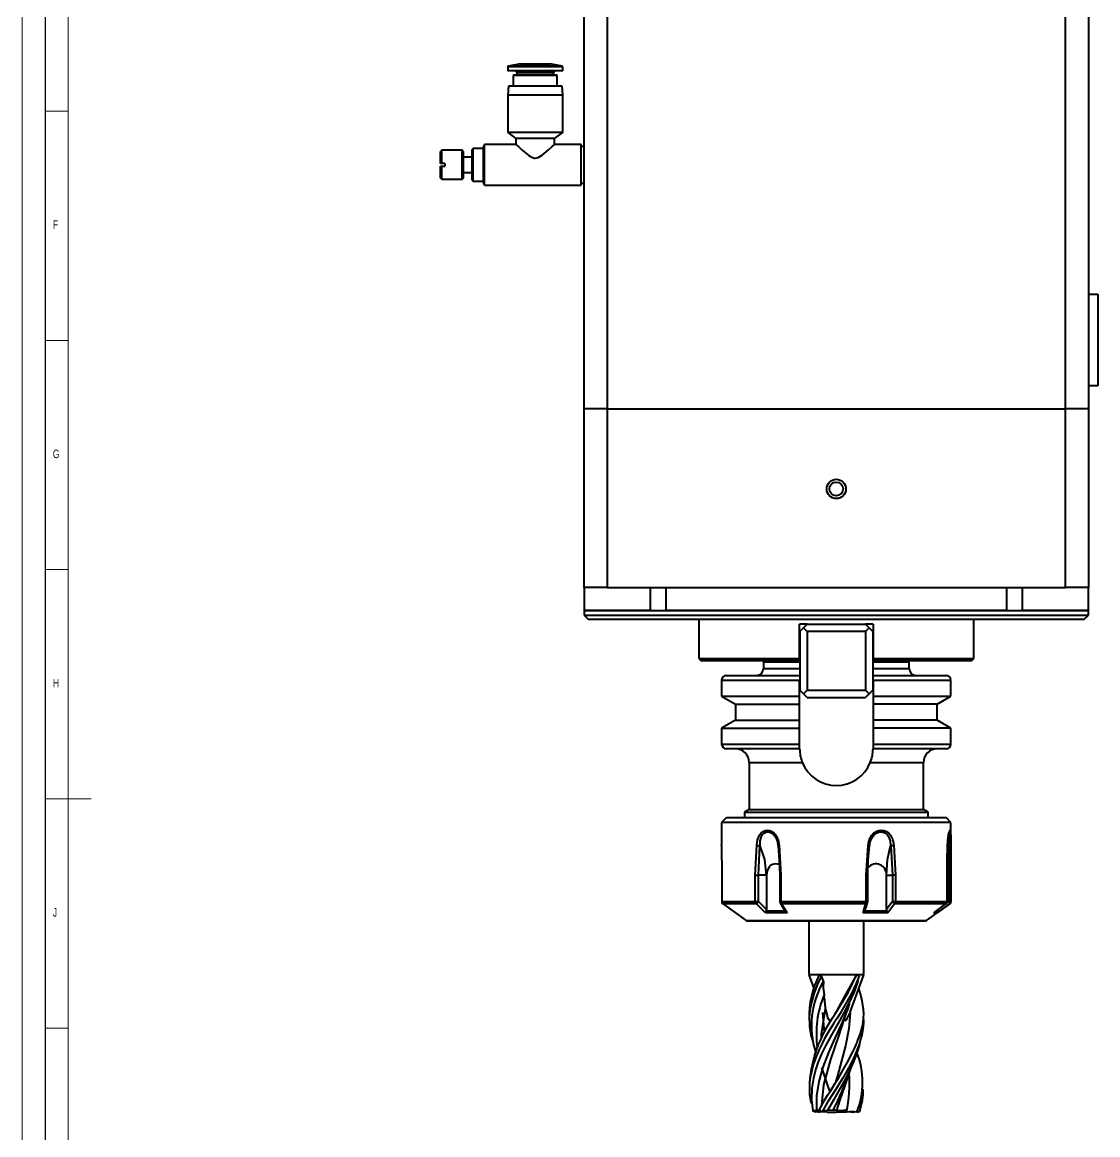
# Model space of a CAD drawing. Header units: millimetres. Extents: x 0 to 1189, y 0 to 841.
# Drawn here: x 0 to 234.5, y 347.2 to 589.9 of the extents above; entities that cross this region are included whole.
import ezdxf

# ---------------------------------------------------------------- set-up
doc = ezdxf.new("R2010")
doc.units = ezdxf.units.MM
doc.styles.add('SLDTEXTSTYLE4', font='TXT', dxfattribs={"width": 0.75})

msp = doc.modelspace()

# ---------------------------------------------------------------- linework, layer by layer
at = {"color": 7, "linetype": 'Continuous', "lineweight": 0}
for p, q in [((0, 841), (0, 0)), ((10, 831), (10, 10)), ((10, 570.5), (5, 570.5)), ((5, 520.5), (10, 520.5)), ((10, 470.5), (5, 470.5)), ((5, 420.5), (15, 420.5)), ((10, 370.5), (5, 370.5))]:
    msp.add_line(p, q, dxfattribs=at)
at = {"color": 7, "linetype": 'Continuous', "lineweight": 30}
msp.add_line((5, 836), (5, 5), dxfattribs=at)
at = {"color": 7, "linetype": 'Continuous', "lineweight": 40}
for p, q in [((227.5, 505.59), (227.5, 651.59)), ((122.5, 505.59), (122.5, 635.89)), ((127.5, 636.18), (127.5, 505.59)), ((232.5, 626.59), (232.5, 530.59)), ((105.85, 580.13), (105.85, 579.25)), ((108.61, 580.79), (106.02, 580.33)), ((108.61, 580.79), (111.85, 580.79)), ((111.85, 580.79), (115.09, 580.79)), ((117.69, 580.33), (115.09, 580.79)), ((117.85, 579.25), (117.85, 580.13)), ((111.85, 579.25), (105.85, 579.25)), ((107.19, 578.37), (107.05, 578.23)), ((107.05, 578.23), (107.05, 575.95)), ((111.85, 578.23), (107.05, 578.23)), ((111.85, 578.37), (107.19, 578.37)), ((107.85, 578.88), (107.85, 578.37)), ((117.85, 579.25), (111.85, 579.25)), ((116.51, 578.37), (111.85, 578.37)), ((116.65, 578.23), (111.85, 578.23)), ((115.85, 578.37), (115.85, 578.88)), ((116.65, 578.23), (116.51, 578.37)), ((116.65, 575.95), (116.65, 578.23)), ((105.99, 575.95), (105.85, 573.95)), ((111.85, 575.95), (105.99, 575.95)), ((117.71, 575.95), (111.85, 575.95)), ((117.85, 573.95), (117.71, 575.95)), ((105.85, 573.95), (105.85, 565.82)), ((111.85, 573.95), (105.85, 573.95)), ((117.85, 573.95), (111.85, 573.95)), ((117.85, 565.82), (117.85, 573.95)), ((105.85, 565.82), (107.65, 564.49)), ((111.85, 565.82), (105.85, 565.82)), ((117.85, 565.82), (111.85, 565.82)), ((116.05, 564.49), (117.85, 565.82)), ((100.76, 563.24), (100.59, 562.79)), ((107.66, 563.24), (100.76, 563.24)), ((100.76, 554.34), (100.76, 563.24)), ((107.65, 564.49), (107.65, 563.23)), ((111.85, 564.49), (107.65, 564.49)), ((116.05, 564.49), (111.85, 564.49)), ((121.84, 563.24), (116.02, 563.24)), ((116.05, 563.22), (116.05, 564.49)), ((121.84, 554.34), (121.84, 563.24)), ((91.47, 561.95), (91.2, 561.68)), ((91.2, 559.1), (91.2, 561.68)), ((95.94, 561.95), (91.47, 561.95)), ((91.47, 559.1), (91.47, 561.95)), ((96.21, 561.68), (95.94, 561.95)), ((95.94, 558.79), (95.94, 561.95)), ((96.21, 558.79), (96.21, 561.68)), ((98.09, 560.48), (96.21, 560.48)), ((98.35, 562.35), (98.09, 562.08)), ((98.09, 558.79), (98.09, 562.08)), ((100.59, 562.35), (98.35, 562.35)), ((98.35, 558.79), (98.35, 562.35)), ((100.59, 554.79), (100.59, 562.79)), ((122.5, 562.8), (121.84, 562.8)), ((91.47, 559.1), (91.2, 559.1)), ((91.2, 555.9), (91.2, 558.48)), ((91.2, 558.48), (91.47, 558.48)), ((92.14, 559.1), (91.47, 559.1)), ((91.47, 555.63), (91.47, 558.48)), ((91.47, 558.48), (92.14, 558.48)), ((92.14, 559.1), (92.14, 558.48)), ((95.94, 555.63), (95.94, 558.79)), ((96.21, 555.9), (96.21, 558.79)), ((98.09, 555.5), (98.09, 558.79)), ((98.35, 555.23), (98.35, 558.79)), ((91.2, 555.9), (91.47, 555.63)), ((91.47, 555.63), (95.94, 555.63)), ((95.94, 555.63), (96.21, 555.9)), ((96.21, 557.1), (98.09, 557.1)), ((98.09, 555.5), (98.35, 555.23)), ((98.35, 555.23), (100.59, 555.23)), ((100.59, 554.79), (100.76, 554.34)), ((100.76, 554.34), (121.84, 554.34)), ((121.84, 554.79), (122.5, 554.79)), ((232.5, 530.59), (232.5, 510.59)), ((232.5, 530.59), (234.5, 530.59)), ((234.5, 530.59), (234.5, 510.59)), ((232.5, 510.59), (232.5, 505.59)), ((234.5, 510.59), (232.5, 510.59)), ((127.5, 505.59), (122.5, 505.59)), ((122.5, 466.59), (122.5, 505.59)), ((127.5, 505.59), (227.5, 505.59)), ((127.5, 505.59), (127.5, 466.59)), ((232.5, 505.59), (227.5, 505.59)), ((227.5, 466.59), (227.5, 505.59)), ((232.5, 505.59), (232.5, 466.59)), ((122.5, 466.59), (122.5, 461.59)), ((127.5, 466.59), (122.5, 466.59)), ((127.5, 466.59), (177.5, 466.59)), ((136.99, 461.59), (136.99, 466.59)), ((140.3, 466.59), (140.3, 461.59)), ((177.5, 466.59), (227.5, 466.59)), ((214.7, 461.59), (214.7, 466.59)), ((218.01, 466.59), (218.01, 461.59)), ((232.5, 466.59), (227.5, 466.59)), ((232.5, 461.59), (232.5, 466.59)), ((122.5, 461.59), (122.5, 460.59)), ((136.99, 461.59), (122.5, 461.59)), ((122.5, 461.59), (177.5, 461.59)), ((214.7, 461.59), (140.3, 461.59)), ((177.5, 461.59), (232.5, 461.59)), ((232.5, 461.59), (218.01, 461.59)), ((232.5, 460.59), (232.5, 461.59)), ((122.5, 460.59), (123.5, 459.59)), ((122.5, 460.59), (177.5, 460.59)), ((177.5, 459.59), (123.5, 459.59)), ((147.5, 459.59), (147.5, 451.09)), ((169.5, 451.09), (169.5, 458.59)), ((171.15, 458.59), (169.5, 458.59)), ((170.35, 457.79), (171.15, 458.59)), ((171.15, 458.59), (183.85, 458.59)), ((177.5, 460.59), (232.5, 460.59)), ((231.5, 459.59), (177.5, 459.59)), ((185.5, 458.59), (183.85, 458.59)), ((183.85, 458.59), (184.65, 457.79)), ((185.5, 458.59), (185.5, 451.09)), ((207.5, 451.09), (207.5, 459.59)), ((231.5, 459.59), (232.5, 460.59)), ((170.35, 457.79), (169.55, 456.99)), ((169.55, 456.99), (169.55, 444.19)), ((171.15, 456.99), (170.35, 457.79)), ((183.85, 456.99), (171.15, 456.99)), ((171.15, 456.99), (171.15, 444.19)), ((184.65, 457.79), (183.85, 456.99)), ((183.85, 456.99), (183.85, 444.19)), ((185.45, 456.99), (184.65, 457.79)), ((185.45, 456.99), (185.45, 444.19)), ((147.5, 451.09), (148, 450.59)), ((147.5, 451.09), (169.5, 451.09)), ((169.5, 450.59), (148, 450.59)), ((161.63, 450.59), (161.6, 450.42)), ((161.6, 450.42), (161.6, 448.92)), ((161.6, 450.42), (169.55, 450.42)), ((185.45, 450.42), (193.4, 450.42)), ((185.5, 451.09), (207.5, 451.09)), ((207, 450.59), (185.5, 450.59)), ((193.4, 450.42), (193.38, 450.59)), ((193.4, 448.92), (193.4, 450.42)), ((207, 450.59), (207.5, 451.09)), ((153.5, 447.42), (169.5, 447.42)), ((169.55, 447.42), (169.5, 447.42)), ((185.45, 447.42), (185.5, 447.42)), ((185.5, 447.42), (201.5, 447.42)), ((152.5, 446.42), (152.5, 442.9)), ((169.5, 442.9), (169.5, 446.42)), ((169.55, 444.19), (170.35, 443.39)), ((170.35, 443.39), (171.15, 444.19)), ((171.15, 444.19), (183.85, 444.19)), ((183.85, 444.19), (184.65, 443.39)), ((184.65, 443.39), (185.45, 444.19)), ((185.5, 446.42), (185.5, 442.9)), ((202.5, 442.9), (202.5, 446.42)), ((152.5, 442.9), (155.5, 441.17)), ((152.5, 442.9), (169.5, 442.9)), ((169.5, 441.17), (169.5, 442.9)), ((171.15, 442.59), (170.35, 443.39)), ((171.15, 442.59), (183.85, 442.59)), ((184.65, 443.39), (183.85, 442.59)), ((185.5, 442.9), (202.5, 442.9)), ((185.5, 442.9), (185.5, 441.17)), ((199.5, 441.17), (202.5, 442.9)), ((155.5, 441.17), (155.5, 437.67)), ((155.5, 441.17), (169.5, 441.17)), ((169.5, 437.67), (169.5, 441.17)), ((199.5, 441.17), (185.5, 441.17)), ((185.5, 441.17), (185.5, 437.67)), ((199.5, 437.67), (199.5, 441.17)), ((155.5, 437.67), (152.5, 435.94)), ((155.5, 437.67), (169.5, 437.67)), ((169.5, 435.94), (169.5, 437.67)), ((199.5, 437.67), (185.5, 437.67)), ((185.5, 437.67), (185.5, 435.94)), ((202.5, 435.94), (199.5, 437.67)), ((152.5, 435.94), (152.5, 432.42)), ((152.5, 435.94), (169.5, 435.94)), ((169.5, 432.42), (169.5, 435.94)), ((202.5, 435.94), (185.5, 435.94)), ((185.5, 435.94), (185.5, 432.42)), ((202.5, 432.42), (202.5, 435.94)), ((169.5, 431.42), (169.5, 432.42)), ((185.5, 432.42), (185.5, 431.42)), ((169.5, 431.42), (153.5, 431.42)), ((201.5, 431.42), (185.5, 431.42)), ((158.5, 428.42), (158.5, 418.18)), ((196.5, 418.18), (196.5, 428.42)), ((158.5, 418.18), (157.5, 417.6)), ((157.5, 417.6), (157.5, 416.35)), ((157.5, 417.6), (197.5, 417.6)), ((158.5, 418.18), (196.5, 418.18)), ((197.5, 417.6), (196.5, 418.18)), ((197.5, 416.35), (197.5, 417.6)), ((153.5, 416.35), (152.5, 415.35)), ((152.5, 415.35), (152.5, 410.54)), ((174.48, 415.35), (152.5, 415.35)), ((201.33, 416.35), (153.57, 416.35)), ((202.5, 415.35), (174.48, 415.35)), ((201.5, 416.35), (201.33, 416.35)), ((202.5, 415.35), (201.5, 416.35)), ((202.5, 410.54), (202.5, 415.35)), ((152.5, 410.32), (152.5, 410.54)), ((152.5, 410.32), (152.51, 403.85)), ((159.84, 403.85), (160.15, 410.32)), ((160.54, 403.85), (160.85, 410.29)), ((160.89, 410.26), (160.89, 410.25)), ((165.04, 410.32), (165.41, 403.85)), ((184, 403.85), (184.41, 410.32)), ((189.33, 410.25), (189.33, 410.26)), ((189.36, 410.29), (189.72, 403.85)), ((190.04, 410.32), (190.4, 403.85)), ((201.66, 403.85), (201.76, 410.32)), ((201.75, 409.91), (201.94, 410.25)), ((201.94, 410.25), (201.95, 410.26)), ((202.01, 410.29), (202.02, 403.85)), ((202.5, 410.98), (202.5, 410.32)), ((202.5, 410.32), (202.5, 403.85)), ((152.51, 403.85), (152.51, 398.1)), ((159.84, 398.1), (159.84, 403.85)), ((159.84, 403.85), (160.54, 403.85)), ((162.28, 403.85), (160.54, 403.85)), ((160.54, 398.1), (160.54, 403.85)), ((162.28, 403.85), (162.28, 396.37)), ((165.15, 403.85), (165.15, 398.1)), ((165.41, 403.85), (165.41, 398.1)), ((184, 398.1), (184, 403.85)), ((184.35, 403.85), (184.36, 403.85)), ((184.37, 398.1), (184.37, 403.85)), ((188.42, 403.85), (189.72, 403.85)), ((188.42, 396.37), (188.42, 403.85)), ((190.4, 403.85), (189.72, 403.85)), ((189.72, 403.85), (189.72, 398.1)), ((190.4, 403.85), (190.4, 398.1)), ((201.66, 403.85), (201.66, 404.09)), ((201.66, 398.1), (201.66, 403.85)), ((201.67, 398.1), (201.67, 403.85)), ((202.5, 403.85), (202.02, 403.85)), ((202.02, 403.85), (202.02, 398.1)), ((202.5, 403.85), (202.5, 398.1)), ((152.51, 398.1), (159.84, 398.1)), ((159.84, 398.1), (160.14, 398.1)), ((160.14, 398.1), (160.54, 398.1)), ((162.28, 396.37), (160.54, 398.1)), ((165.41, 398.1), (184, 398.1)), ((184, 398.1), (184.36, 398.1)), ((189.72, 398.1), (188.42, 396.37)), ((189.72, 398.1), (190.08, 398.1)), ((190.08, 398.1), (190.4, 398.1)), ((190.4, 398.1), (201.66, 398.1)), ((202.02, 398.1), (202.5, 398.1)), ((152.71, 397.7), (155.51, 395.66)), ((152.71, 397.7), (159.99, 397.7)), ((155.55, 395.64), (155.51, 395.66)), ((155.54, 395.64), (157.87, 393.94)), ((162.04, 395.66), (159.99, 397.7)), ((166.77, 395.66), (162.04, 395.66)), ((162.28, 396.03), (162.21, 396.03)), ((166.28, 396.03), (162.28, 396.03)), ((165.5, 397.7), (166.77, 395.66)), ((165.5, 397.7), (183.95, 397.7)), ((166.35, 396.03), (166.28, 396.03)), ((183.32, 395.66), (183.95, 397.7)), ((188.76, 395.66), (183.32, 395.66)), ((183.82, 396.03), (183.74, 396.03)), ((188.42, 396.03), (183.82, 396.03)), ((188.5, 396.03), (188.42, 396.03)), ((190.29, 397.7), (188.76, 395.66)), ((190.29, 397.7), (201.46, 397.7)), ((197.13, 393.94), (199.46, 395.64)), ((198.78, 395.66), (201.46, 397.7)), ((198.78, 395.66), (198.95, 395.81)), ((198.78, 395.66), (199.14, 395.52)), ((199.49, 395.66), (199.39, 395.62)), ((202.29, 397.7), (199.49, 395.66)), ((199.65, 396.03), (199.64, 396.03)), ((196.7, 393.85), (158.2, 393.85)), ((171.5, 393.85), (171.5, 382.18)), ((183.5, 382.18), (183.5, 393.85)), ((171.5, 382.18), (173.54, 382.18)), ((171.51, 382.15), (172.62, 379.11)), ((173.54, 382.18), (182.01, 382.18)), ((174.68, 380.76), (174.27, 381.93)), ((180.53, 374), (183.49, 382.15)), ((182.01, 382.18), (183.5, 382.18)), ((182.21, 380.76), (182.45, 381.93)), ((171.59, 357.22), (171.59, 357.22)), ((183.41, 357.22), (183.41, 357.22)), ((177.61, 352.57), (178.66, 355.84)), ((172.36, 352.52), (173.17, 352.6)), ((172.36, 352.52), (172.41, 352.37)), ((173, 352.18), (172.41, 352.37)), ((173.54, 352.18), (174.51, 352.37)), ((175.59, 352.52), (174.51, 352.37)), ((175.52, 352.18), (177.5, 352.18)), ((176.85, 352.6), (175.59, 352.52)), ((177.5, 352.18), (179.6, 352.67)), ((179.75, 352.18), (177.5, 352.18)), ((179.6, 352.67), (179.75, 352.18)), ((182.01, 352.18), (182.6, 352.37)), ((182.64, 352.52), (182.6, 352.37)), ((182.86, 354.21), (182.64, 352.52))]:
    msp.add_line(p, q, dxfattribs=at)
at = {"color": 8, "linetype": 'Continuous', "lineweight": 40}
for p, q in [((111.85, 580.13), (105.85, 580.13)), ((111.85, 580.33), (106.02, 580.33)), ((117.69, 580.33), (111.85, 580.33)), ((117.85, 580.13), (111.85, 580.13)), ((111.85, 578.88), (107.85, 578.88)), ((115.85, 578.88), (111.85, 578.88)), ((161.6, 448.92), (169.55, 448.92)), ((185.45, 448.92), (193.4, 448.92)), ((152.5, 446.42), (169.5, 446.42)), ((185.5, 446.42), (202.5, 446.42)), ((152.5, 432.42), (169.5, 432.42)), ((185.5, 432.42), (202.5, 432.42)), ((158.5, 428.42), (170.09, 428.42)), ((184.92, 428.42), (196.5, 428.42)), ((165.41, 403.85), (165.15, 403.85)), ((184, 403.85), (184.35, 403.85)), ((201.65, 403.85), (201.67, 403.85)), ((201.67, 403.85), (202.02, 403.85)), ((165.15, 398.1), (165.41, 398.1)), ((202.02, 398.1), (201.22, 397.51)), ((199.39, 395.62), (199.14, 395.52)), ((199.64, 396.03), (199.26, 396.03)), ((157.87, 393.94), (196.99, 393.94)), ((196.99, 393.94), (197.13, 393.94))]:
    msp.add_line(p, q, dxfattribs=at)
at = {"color": 7, "linetype": 'Continuous', "lineweight": 40, "flags": 128}
for points in [[(107.66, 563.23), (107.65, 563.24), (107.8, 563.1), (108.17, 562.75), (109.02, 561.99), (110.47, 560.81), (111.14, 560.43), (111.68, 560.27), (111.85, 560.26)], [(111.85, 560.26), (112.48, 560.39), (113.33, 560.88), (114.76, 562.05), (115.55, 562.77), (115.95, 563.14), (116.02, 563.22)], [(160.15, 410.32), (160.32, 411.54), (160.78, 412.62), (161.12, 413.06), (161.52, 413.39), (161.98, 413.61), (162.48, 413.69), (162.98, 413.61), (163.47, 413.39), (163.91, 413.06), (164.3, 412.62), (164.83, 411.54), (165.04, 410.32)], [(184.41, 410.32), (184.63, 411.54), (185.23, 412.62), (185.67, 413.06), (186.16, 413.39), (186.72, 413.61), (187.3, 413.69), (187.87, 413.61), (188.41, 413.39), (188.88, 413.06), (189.28, 412.62), (189.83, 411.54), (190.04, 410.32)], [(201.77, 410.19), (201.81, 411.24), (201.89, 412.07), (201.98, 412.65), (202.06, 413.02), (202.15, 413.31), (202.16, 413.33), (202.16, 413.33)], [(160.85, 410.29), (160.86, 410.29), (160.87, 410.28), (160.89, 410.26)], [(162.28, 403.85), (161.92, 407.25), (160.89, 410.25)], [(164.33, 412.05), (164.67, 411.16), (164.78, 410.29)], [(164.79, 410.34), (165.05, 407.09), (165.15, 403.85)], [(165.04, 410.32), (164.94, 410.32), (164.86, 410.31), (164.82, 410.3), (164.79, 410.3), (164.8, 410.29), (164.85, 410.29)], [(184.35, 403.85), (184.47, 407.09), (184.76, 410.34)], [(184.41, 410.32), (184.54, 410.31), (184.63, 410.31), (184.7, 410.3), (184.74, 410.3), (184.76, 410.29), (184.75, 410.29)], [(184.77, 410.2), (184.81, 410.78), (184.95, 411.35)], [(188.42, 403.85), (188.65, 407.25), (189.33, 410.25)], [(189.33, 410.26), (189.34, 410.28), (189.35, 410.29), (189.36, 410.29)], [(201.69, 407.07), (201.69, 407.1), (201.76, 410.36)], [(201.76, 410.31), (201.76, 410.31), (201.78, 410.32), (201.76, 410.32)], [(165.08, 406.13), (165.02, 406.17), (164.28, 406.35), (163.55, 406.17), (163.18, 405.94), (162.87, 405.62), (162.61, 405.22), (162.42, 404.77), (162.28, 403.85)], [(152.71, 397.7), (154.12, 396.67), (155.53, 395.65)], [(162.21, 396.03), (162.27, 396.19), (162.28, 396.37)], [(165.23, 397.83), (165.87, 396.8), (166.39, 395.96)], [(183.75, 396.05), (184, 396.86), (184.32, 397.89)], [(188.42, 396.37), (188.44, 396.19), (188.5, 396.03)], [(190.1, 397.74), (190.19, 397.71), (190.29, 397.7)], [(199.47, 395.65), (200.88, 396.67), (202.29, 397.7)], [(199.64, 396.37), (199.64, 396.19), (199.65, 396.03)], [(201.46, 397.7), (201.48, 397.71), (201.49, 397.74), (201.49, 397.74)], [(174.28, 381.93), (173.4, 380.08), (172.68, 378.22), (172.13, 376.36), (171.76, 374.51), (171.67, 373.72), (171.6, 372.66), (171.62, 371.57), (171.67, 370.82), (171.8, 369.85), (171.97, 368.99), (172.2, 368.08), (172.36, 367.53)], [(182.45, 381.93), (181.74, 380.08), (180.88, 378.22), (179.89, 376.36), (178.8, 374.51), (178.32, 373.72), (177.65, 372.66), (176.96, 371.57), (176.49, 370.82), (175.9, 369.85), (175.39, 368.99), (174.88, 368.08), (174.39, 367.15), (173.76, 365.83), (173.04, 364.09), (172.55, 362.69), (172.14, 361.25), (171.83, 359.74), (171.68, 358.59), (171.62, 357.28), (171.67, 356.05), (171.91, 354.32), (171.94, 354.2)], [(171.76, 357.22), (171.72, 358.48), (171.79, 359.62), (172.06, 361.52), (172.49, 363.42), (172.74, 364.35), (173.05, 365.33), (173.36, 366.21), (173.54, 366.7), (173.64, 366.95), (173.7, 367.09), (173.72, 367.15), (173.74, 367.19), (173.74, 367.2), (173.75, 367.21), (173.75, 367.22), (173.75, 367.22), (173.75, 367.22), (173.75, 367.22), (173.75, 367.22), (173.75, 367.22), (173.75, 367.22), (173.75, 367.22), (173.75, 367.22), (173.75, 367.22), (173.76, 367.25), (173.87, 367.5), (174.72, 369.35), (175.57, 370.93), (176.1, 371.83), (176.68, 372.76), (177.23, 373.63), (177.85, 374.58), (179.01, 376.43), (180.09, 378.3), (181.04, 380.2), (181.87, 382.11)], [(174.28, 381.93), (173.89, 381.99), (173.54, 382.18)], [(177.61, 374.21), (179.55, 377.82), (181.98, 382.13)], [(182.45, 381.93), (182.21, 381.99), (182.01, 382.18)], [(182.21, 380.76), (181.37, 378.41), (180.32, 376.06), (179.08, 373.68), (177.9, 371.58), (176.35, 368.9), (175.13, 366.64), (174.29, 364.88), (173.57, 363.12), (172.98, 361.38), (172.5, 359.57), (172.14, 357.39), (172.07, 354.79), (172.36, 352.52)], [(173.54, 352.18), (174.18, 353.44), (174.85, 354.62), (175.61, 355.89), (176.27, 356.93), (177.26, 358.48), (177.97, 359.62), (179.1, 361.52), (180.15, 363.42), (180.62, 364.35), (181.1, 365.33), (181.51, 366.21), (181.73, 366.7), (181.84, 366.95), (181.89, 367.09), (181.92, 367.15), (181.94, 367.19), (181.94, 367.2), (181.95, 367.21), (181.95, 367.22), (181.95, 367.22), (181.95, 367.22), (181.95, 367.22), (181.95, 367.22), (181.95, 367.22), (181.95, 367.22), (181.95, 367.22), (181.95, 367.22), (181.95, 367.22), (181.96, 367.25), (182.06, 367.5), (182.74, 369.35), (183.18, 370.93), (183.35, 371.83), (183.45, 372.76), (183.48, 373.63), (183.44, 374.58), (183.17, 376.43), (182.67, 378.3), (182.38, 379.11)], [(174.68, 380.76), (174.65, 379.28), (174.82, 377.73)], [(174.3, 368.43), (174.27, 369.2), (175.17, 374.74)], [(174.5, 373.93), (174.75, 370.37), (174.89, 369.66)], [(175.17, 374.74), (175.48, 373.17), (175.61, 372.82), (175.8, 372.44), (175.9, 372.31), (176.02, 372.21), (176.11, 372.18), (176.2, 372.18), (176.36, 372.26)], [(180.5, 373.93), (180.25, 370.37), (179.53, 366.64), (178.59, 363.08), (177.8, 360.35), (177.3, 358.61)], [(178.54, 370.33), (179.46, 373.07), (180.39, 375.89)], [(179.27, 372.51), (179.27, 372.44), (179.3, 372.31), (179.36, 372.21), (179.41, 372.18), (179.47, 372.18), (179.61, 372.26), (179.89, 372.61), (180.5, 373.93), (180.5, 373.93)], [(171.59, 372.4), (171.59, 372.4), (171.59, 372.4)], [(183.4, 372.4), (183.39, 371.57), (183.33, 370.82), (183.2, 369.85), (183.03, 368.99), (182.8, 368.08), (182.53, 367.15), (182.06, 365.83), (181.32, 364.09), (180.64, 362.69), (179.86, 361.25), (178.98, 359.74), (178.27, 358.59), (177.45, 357.28), (176.68, 356.05), (175.61, 354.32), (174.51, 352.37)], [(174.33, 353.71), (174.81, 358.11), (176.28, 363.66), (178.16, 369.2), (178.68, 370.93)], [(172.36, 367.52), (172.36, 367.52), (172.36, 367.52)], [(182.61, 367.53), (182.45, 366.64), (181.92, 364.88), (181.25, 363.12), (180.47, 361.38), (179.57, 359.57), (178.37, 357.39), (176.86, 354.79), (175.59, 352.52)], [(182.64, 367.52), (182.64, 367.52), (182.64, 367.52)], [(174.27, 361.93), (175.35, 358.64), (175.98, 356.77)], [(178.57, 355.42), (179.65, 358.64), (180.73, 361.93)], [(171.93, 354.2), (172.02, 354.2), (172.12, 354.2)], [(173.17, 352.6), (173.62, 352.61), (174.21, 352.57)], [(177.61, 352.57), (177.32, 352.61), (176.85, 352.6)], [(180.65, 352.24), (180.74, 352.24), (181.46, 352.18)]]:
    msp.add_lwpolyline(points, dxfattribs=at)
at = {"color": 8, "linetype": 'Continuous', "lineweight": 40, "flags": 128}
for points in [[(160.89, 410.25), (160.89, 411.33), (161.17, 412.32), (161.42, 412.73), (161.74, 413.05), (162.13, 413.26), (162.56, 413.34), (163.01, 413.26), (163.44, 413.05), (163.83, 412.73), (164.16, 412.32), (164.31, 412.01)], [(184.95, 411.34), (185.45, 412.32), (185.81, 412.73), (186.25, 413.05), (186.73, 413.26), (187.24, 413.34), (187.74, 413.26), (188.2, 413.05), (188.59, 412.73), (188.9, 412.32), (189.27, 411.33), (189.33, 410.25), (189.33, 410.25)], [(202.15, 413.31), (202.18, 413.34), (202.23, 413.26), (202.26, 413.05), (202.26, 412.73), (202.24, 412.32), (202.13, 411.33), (201.94, 410.25)], [(180.29, 375.72), (179.91, 374.59), (178.6, 371.45), (177.17, 368.3), (175.78, 365.16), (174.57, 362.02), (173.67, 358.88), (173.19, 355.74), (173.17, 352.6)]]:
    msp.add_lwpolyline(points, dxfattribs=at)
at = {"color": 7, "linetype": 'Continuous', "lineweight": 40}
for radius in [2.1, 1.5]:
    msp.add_circle((177.5, 488.09), radius, dxfattribs=at)
for centre, radius, start, end in [((106.05, 580.13), 0.2, 100, 180), ((117.65, 580.13), 0.2, 0, 80), ((107.48, 578.88), 0.375, 0, 90), ((116.23, 578.88), 0.375, 90, 180), ((160.1, 448.92), 1.5, 270, 0), ((194.9, 448.92), 1.5, 180, 270), ((153.5, 446.42), 1, 90, 180), ((201.5, 446.42), 1, 0, 90), ((153.5, 432.42), 1, 180, 270), ((201.5, 432.42), 1, 270, 0), ((155.5, 428.42), 3, 0, 90), ((177.5, 431.42), 8, 180.0002, 202.0242), ((177.5, 431.42), 8, 337.9757, 359.9999), ((199.5, 428.42), 3, 90, 180), ((177.5, 431.42), 8, 202.0243, 337.9757), ((207.5, 411.1), 5.79, 153.5068, 187.7053), ((160.91, 419.11), 8.82, 264.9981, 269.5662), ((189.22, 420), 9.71, 270.7989, 274.8161), ((202.02, 410.21), 0.0802, 95.0346, 146.2867), ((202.14, 411.97), 1.69, 265.44, 282.2922), ((186.15, 404.04), 2.28, 355.1338, 139.9707), ((153.01, 398.1), 0.5, 179.9985, 233.9659), ((160.43, 398.08), 0.586, 178.2544, 221.3084), ((159.87, 398.43), 0.743, 279.0816, 333.6898), ((165.52, 398.06), 0.367, 173.7757, 217.3591), ((166.16, 398.07), 0.76, 177.9453, 209.7373), ((182.7, 398.07), 1.3, 343.4606, 1.4586), ((184.05, 398.05), 0.307, 328.31, 9.9509), ((190.35, 398.38), 0.687, 203.7648, 248.4975), ((189.68, 398.08), 0.724, 328.4884, 2.0685), ((201.15, 398.1), 0.506, 307.3358, 0.2679), ((200.04, 396.5), 2.55, 27.9671, 38.8678), ((202, 398.1), 0.5, 306.0341, 0.0015), ((173.1, 390.81), 12.07, 154.3765, 156.3288), ((167.06, 396.41), 0.799, 207.886, 249.2115), ((182.96, 396.49), 0.9, 293.172, 329.7244), ((190.22, 396.95), 1.94, 208.1241, 221.5644), ((199.24, 395.99), 0.419, 307.3627, 5.4136), ((158.16, 394.35), 0.5, 233.9726, 270), ((196.84, 394.35), 0.5, 270, 306.0274), ((190.95, 373.12), 19.37, 152.3615, 182.1284), ((191.48, 371.05), 19.4, 149.9475, 197.7152), ((122.59, 370.17), 52.77, 4.9683, 8.2358), ((165.43, 358.67), 17.8, 338.6216, 21.4169), ((148.82, 358.51), 31.57, 348.4379, 3.9499), ((167.62, 357.28), 15.76, 341.8747, 359.7768), ((174.12, 344.56), 7.7, 81.5851, 98.4149), ((174.53, 346.51), 5.75, 80.083, 99.917), ((178.23, 360.35), 7.81, 265.3898, 280.0473), ((180.88, 344.56), 7.7, 81.5851, 98.4149)]:
    msp.add_arc(centre, radius, start, end, dxfattribs=at)
at = {"color": 8, "linetype": 'Continuous', "lineweight": 40}
for centre, radius, start, end in [((194.51, 411.8), 8.04, 354.139, 13.574), ((165.48, 397.99), 0.294, 210.8673, 275.4668), ((183.99, 398.08), 0.381, 264.147, 330.2125), ((195.54, 369.25), 22.39, 157.7435, 187.8095), ((103.48, 388.52), 81.69, 333.9101, 341.0035)]:
    msp.add_arc(centre, radius, start, end, dxfattribs=at)

# ---------------------------------------------------------------- texts
at = {"color": 7, "linetype": 'Continuous', "lineweight": 0, "char_height": 1.85, "attachment_point": 1, "style": 'SLDTEXTSTYLE4'}
for s, insert in [('F', (6.67, 546.67)), ('G', (6.67, 496.67)), ('H', (6.67, 446.67)), ('J', (6.67, 396.67))]:
    msp.add_mtext(s, dxfattribs=dict(at, insert=insert))

doc.saveas('drawing.dxf')
